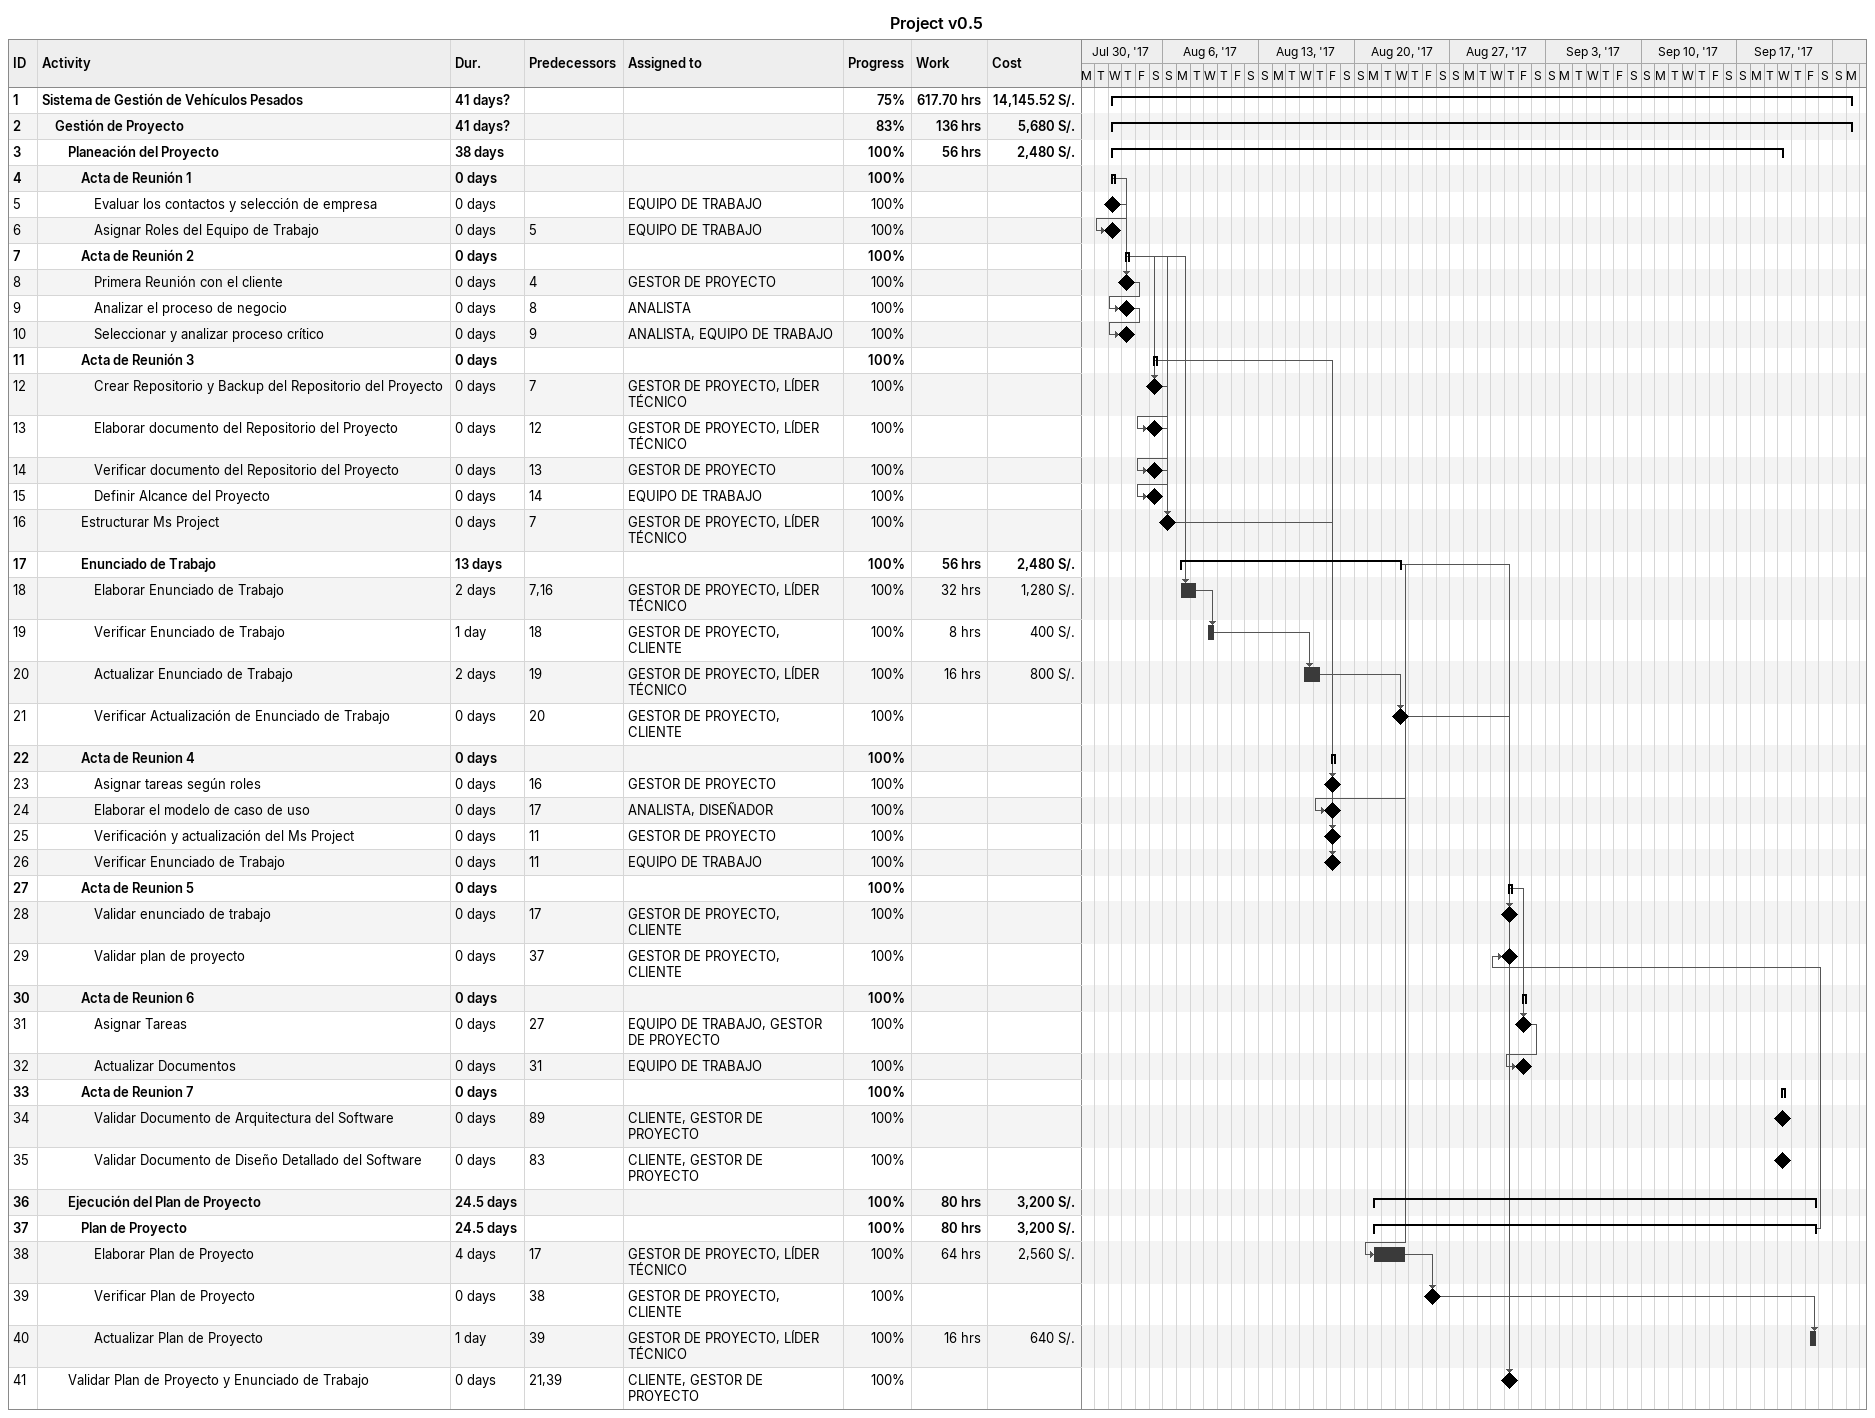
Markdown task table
Project v0.5

| ID | Level | Task | Duration | Start | Finish | Predecessors | Resources | % complete | Work (h) | Cost (S/.) |
|---|---|---|---|---|---|---|---|---|---|---|
| 1 | 1 | **Sistema de Gestión de Vehículos Pesados** | 41d? | 2017-08-02 | 2017-09-25 |  |  | 75 | 617.70 | 14145.52 |
| 2 | 2 | **Gestión de Proyecto** | 41d? | 2017-08-02 | 2017-09-25 |  |  | 83 | 136 | 5680 |
| 3 | 3 | **Planeación del Proyecto** | 38d | 2017-08-02 | 2017-09-20 |  |  | 100 | 56 | 2480 |
| 4 | 4 | **Acta de Reunión 1** | 0d | 2017-08-02 | 2017-08-02 |  |  | 100 |  |  |
| 5 | 5 | Evaluar los contactos y selección de empresa | 0d | 2017-08-02 | 2017-08-02 |  | EQUIPO DE TRABAJO | 100 |  |  |
| 6 | 5 | Asignar Roles del Equipo de Trabajo | 0d | 2017-08-02 | 2017-08-02 | 5 | EQUIPO DE TRABAJO | 100 |  |  |
| 7 | 4 | **Acta de Reunión 2** | 0d | 2017-08-03 | 2017-08-03 |  |  | 100 |  |  |
| 8 | 5 | Primera Reunión con el cliente | 0d | 2017-08-03 | 2017-08-03 | 4 | GESTOR DE PROYECTO | 100 |  |  |
| 9 | 5 | Analizar el proceso de negocio | 0d | 2017-08-03 | 2017-08-03 | 8 | ANALISTA | 100 |  |  |
| 10 | 5 | Seleccionar y analizar proceso crítico | 0d | 2017-08-03 | 2017-08-03 | 9 | ANALISTA, EQUIPO DE TRABAJO | 100 |  |  |
| 11 | 4 | **Acta de Reunión 3** | 0d | 2017-08-05 | 2017-08-05 |  |  | 100 |  |  |
| 12 | 5 | Crear Repositorio y Backup del Repositorio del Proyecto | 0d | 2017-08-05 | 2017-08-05 | 7 | GESTOR DE PROYECTO, LÍDER TÉCNICO | 100 |  |  |
| 13 | 5 | Elaborar documento del Repositorio del Proyecto | 0d | 2017-08-05 | 2017-08-05 | 12 | GESTOR DE PROYECTO, LÍDER TÉCNICO | 100 |  |  |
| 14 | 5 | Verificar documento del Repositorio del Proyecto | 0d | 2017-08-05 | 2017-08-05 | 13 | GESTOR DE PROYECTO | 100 |  |  |
| 15 | 5 | Definir Alcance del Proyecto | 0d | 2017-08-05 | 2017-08-05 | 14 | EQUIPO DE TRABAJO | 100 |  |  |
| 16 | 4 | Estructurar Ms Project | 0d | 2017-08-06 | 2017-08-06 | 7 | GESTOR DE PROYECTO, LÍDER TÉCNICO | 100 |  |  |
| 17 | 4 | **Enunciado de Trabajo** | 13d | 2017-08-07 | 2017-08-23 |  |  | 100 | 56 | 2480 |
| 18 | 5 | Elaborar Enunciado de Trabajo | 2d | 2017-08-07 | 2017-08-08 | 7, 16 | GESTOR DE PROYECTO, LÍDER TÉCNICO | 100 | 32 | 1280 |
| 19 | 5 | Verificar Enunciado de Trabajo | 1d | 2017-08-09 | 2017-08-09 | 18 | GESTOR DE PROYECTO, CLIENTE | 100 | 8 | 400 |
| 20 | 5 | Actualizar Enunciado de Trabajo | 2d | 2017-08-16 | 2017-08-17 | 19 | GESTOR DE PROYECTO, LÍDER TÉCNICO | 100 | 16 | 800 |
| 21 | 5 | Verificar Actualización de Enunciado de Trabajo | 0d | 2017-08-23 | 2017-08-23 | 20 | GESTOR DE PROYECTO, CLIENTE | 100 |  |  |
| 22 | 4 | **Acta de Reunion 4** | 0d | 2017-08-18 | 2017-08-18 |  |  | 100 |  |  |
| 23 | 5 | Asignar tareas según roles | 0d | 2017-08-18 | 2017-08-18 | 16 | GESTOR DE PROYECTO | 100 |  |  |
| 24 | 5 | Elaborar el modelo de caso de uso | 0d | 2017-08-18 | 2017-08-18 | 17 | ANALISTA, DISEÑADOR | 100 |  |  |
| 25 | 5 | Verificación y actualización del Ms Project | 0d | 2017-08-18 | 2017-08-18 | 11 | GESTOR DE PROYECTO | 100 |  |  |
| 26 | 5 | Verificar Enunciado de Trabajo | 0d | 2017-08-18 | 2017-08-18 | 11 | EQUIPO DE TRABAJO | 100 |  |  |
| 27 | 4 | **Acta de Reunion 5** | 0d | 2017-08-31 | 2017-08-31 |  |  | 100 |  |  |
| 28 | 5 | Validar enunciado de trabajo | 0d | 2017-08-31 | 2017-08-31 | 17 | GESTOR DE PROYECTO, CLIENTE | 100 |  |  |
| 29 | 5 | Validar plan de proyecto | 0d | 2017-08-31 | 2017-08-31 | 37 | GESTOR DE PROYECTO, CLIENTE | 100 |  |  |
| 30 | 4 | **Acta de Reunion 6** | 0d | 2017-09-01 | 2017-09-01 |  |  | 100 |  |  |
| 31 | 5 | Asignar Tareas | 0d | 2017-09-01 | 2017-09-01 | 27 | EQUIPO DE TRABAJO, GESTOR DE PROYECTO | 100 |  |  |
| 32 | 5 | Actualizar Documentos | 0d | 2017-09-01 | 2017-09-01 | 31 | EQUIPO DE TRABAJO | 100 |  |  |
| 33 | 4 | **Acta de Reunion 7** | 0d | 2017-09-20 | 2017-09-20 |  |  | 100 |  |  |
| 34 | 5 | Validar Documento de Arquitectura del Software | 0d | 2017-09-20 | 2017-09-20 | 89 | CLIENTE, GESTOR DE PROYECTO | 100 |  |  |
| 35 | 5 | Validar Documento de Diseño Detallado del Software | 0d | 2017-09-20 | 2017-09-20 | 83 | CLIENTE, GESTOR DE PROYECTO | 100 |  |  |
| 36 | 3 | **Ejecución del Plan de Proyecto** | 24.5d | 2017-08-21 | 2017-09-22 |  |  | 100 | 80 | 3200 |
| 37 | 4 | **Plan de Proyecto** | 24.5d | 2017-08-21 | 2017-09-22 |  |  | 100 | 80 | 3200 |
| 38 | 5 | Elaborar Plan de Proyecto | 4d | 2017-08-21 | 2017-08-23 | 17 | GESTOR DE PROYECTO, LÍDER TÉCNICO | 100 | 64 | 2560 |
| 39 | 5 | Verificar Plan de Proyecto | 0d | 2017-08-25 | 2017-08-25 | 38 | GESTOR DE PROYECTO, CLIENTE | 100 |  |  |
| 40 | 5 | Actualizar Plan de Proyecto | 1d | 2017-09-22 | 2017-09-22 | 39 | GESTOR DE PROYECTO, LÍDER TÉCNICO | 100 | 16 | 640 |
| 41 | 3 | Validar Plan de Proyecto y Enunciado de Trabajo | 0d | 2017-08-31 | 2017-08-31 | 21, 39 | CLIENTE, GESTOR DE PROYECTO | 100 |  |  |
